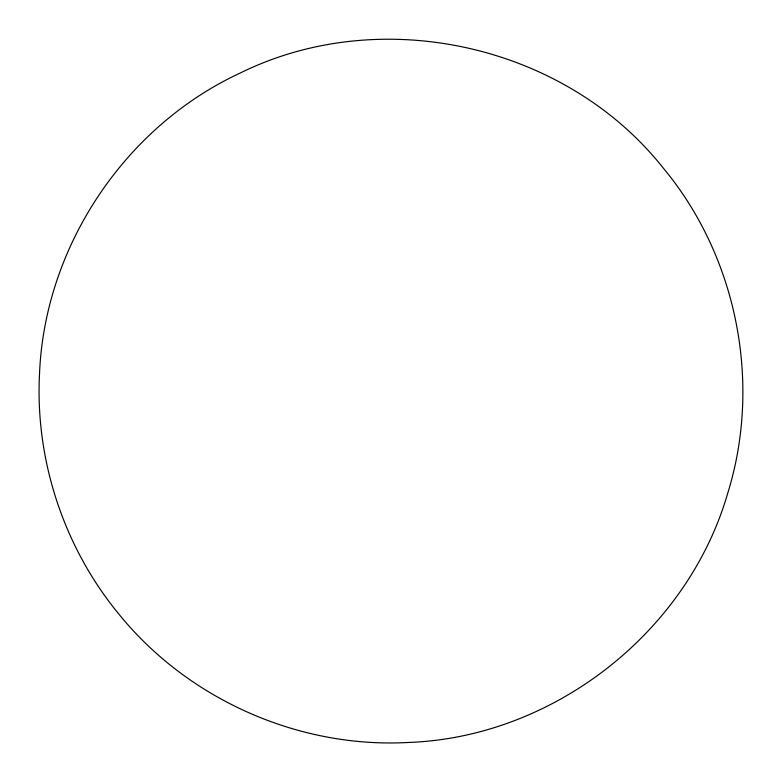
<?xml version="1.0" encoding="UTF-8"?>
<svg xmlns="http://www.w3.org/2000/svg" width="782" height="782" viewBox="0 0 782 782"><rect width="100%" height="100%" fill="white"/><g stroke="black" fill="none" stroke-linecap="round" stroke-linejoin="round"><path stroke-width="1.17" d="M39.52 373.737C35.024 460.109 63.938 547.527 118.981 614.241C188.081 699.421 298.656 748.462 408.184 742.48L408.243 742.48C553.304 737.299 687.417 632.53 727.749 493.149C762.01 382.809 737.055 256.555 663.019 167.759C565.308 44.662 381.508 3.392 240.543 72.882C124.944 126.244 44.652 246.584 39.52 373.737"/></g></svg>
